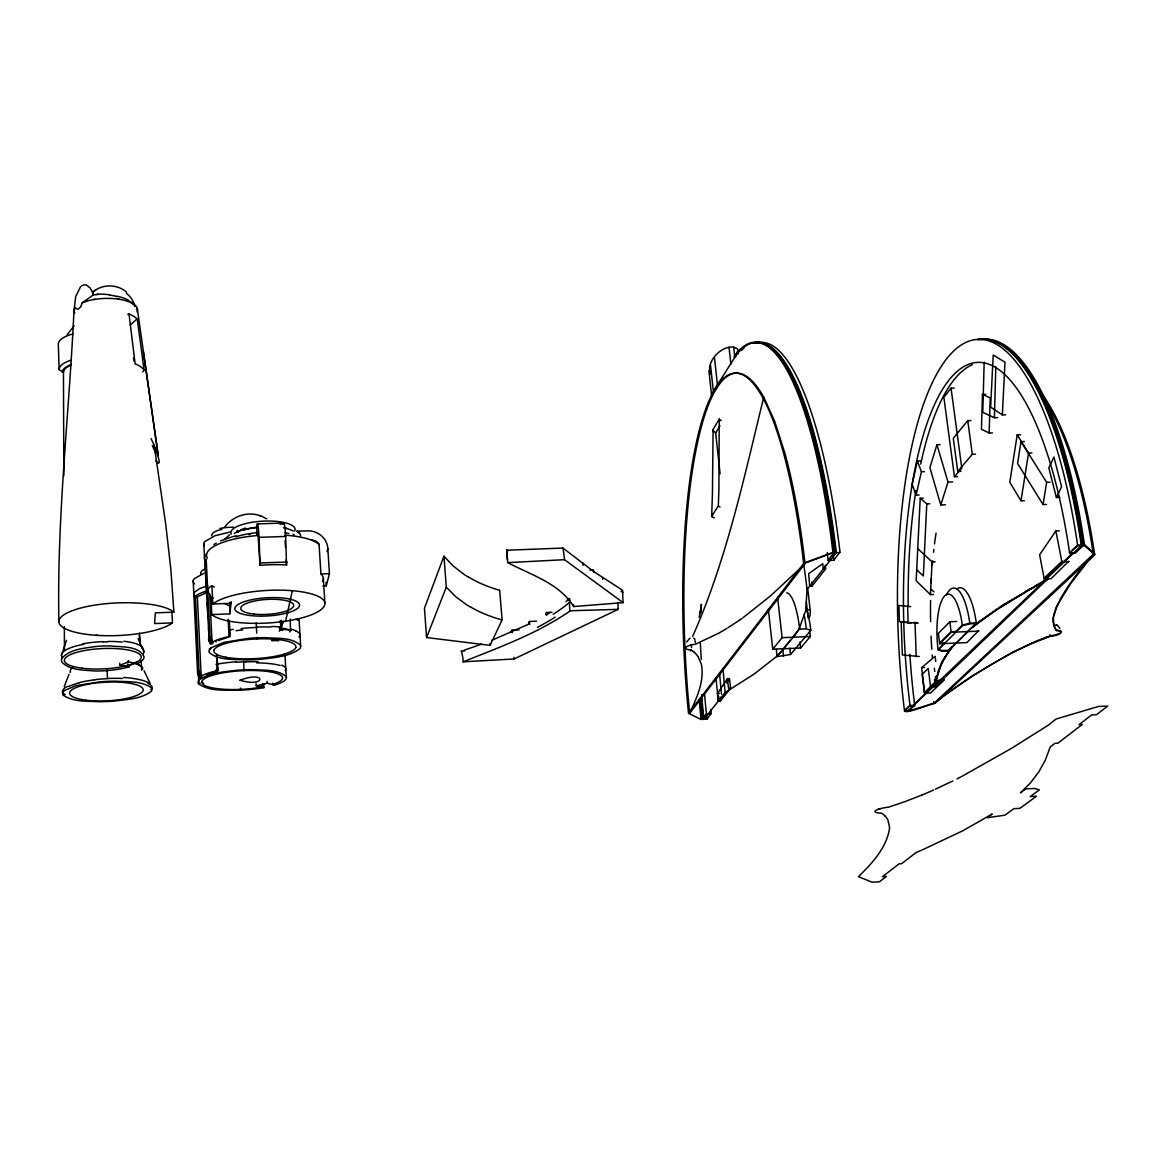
<?xml version="1.0" encoding="UTF-8"?>
<svg xmlns="http://www.w3.org/2000/svg" width="1166" height="1166" viewBox="0 0 1166 1166"><rect width="100%" height="100%" fill="white"/><g stroke="black" fill="none" stroke-linecap="round" stroke-linejoin="round"><path stroke-width="1.5" d="M711.814 396.309L715.837 387.404L734.813 357.262L733.706 347.176C720.865 345.18 705.007 362.888 710.866 374.257M712.441 493.67L713.096 429.496M712.441 493.918L711.654 516.553L714.219 517.806M889.614 827.787L887.836 819.742M984.162 362.028L982.792 412.341L994.379 417.734L997.673 417.647M985.707 394.312L982.457 394.4L981.451 429.219L989.162 432.994L992.426 432.892M989.162 432.994L990.182 397.883L982.457 394.4M994.379 417.734L995.808 366.824M506.7 550.235L562.945 548.064L594.471 572.127L622.571 590.229L622.761 594.529A34.033 9.095 79.3 0 0 622.921 600.096L623.11 602.633L573.657 606.553C559.52 583.277 530.574 574.765 507.706 562.624L564.504 559.695L623.11 602.633M716.609 508.595L718.314 506.117L718.912 490.216L719.218 419.09L721.142 420.722M889.6 827.962C886.845 847.493 871.979 863.554 858.424 876.643L872.081 882.21L879.485 881.744L886.349 876.468L882.443 876.701L899.103 863.817L901.653 863.671L915.806 852.754L920.805 850.568M923.253 498.174L920.222 498.276L916.155 580.77L930.439 594.616L933.5 594.5M920.222 498.276L926.781 503.901L923.341 576.004L916.855 569.883M930.439 594.616L932.071 561.91L917.7 548.545M1002.337 414.907L1005.005 362.232L993.213 355.032L990.634 407.094L1002.337 414.907L1005.66 414.819M73.968 310.681C69.202 414.367 56.697 517.893 58.912 621.828M700.591 613.345L701.393 604.294L700.154 613.418M1047.811 578.875L935.365 686.482L935.875 682.154M1053.452 617.528L1053.612 624.728A222.604 54.904 -8.7 0 0 1054.355 626.958L1054.866 627.629M74.318 309.879L75.047 307.868A31.774 11.966 -1.3 0 0 74.507 313.231M935.875 681.177L924.507 692.677L926.489 692.575L913.051 705.386L910.019 705.532C890.445 720.559 932.625 702.938 934.986 703.389L1094.685 554.681L1084.613 545.499L1077.69 545.775L1069.572 552.873M935.832 682.489L936.371 678.306M936.094 679.836L935.89 682.008L936.021 680.274M214.282 587.066L211.906 585.915A51.202 14.167 27.1 0 0 210.915 596.89L211.818 614.584L229.76 613.884L229.877 602.239M229.76 613.884L231.305 601.773M1024.36 441.535L1020.993 441.637L1017.583 463.485L1043.045 504.543L1046.485 504.426M1020.571 434.787L1017.204 434.874L1009.8 482.287L1020.979 500.797L1024.346 500.695M1020.979 500.797L1028.558 453.035L1017.204 434.874M1043.045 504.543L1046.645 482.316L1020.993 441.637M936.181 680.23L940.598 665.407L948.191 652.173M279.855 524.102L283.382 523.986A19.472 1.472 88.1 0 1 285.655 536.447L286.53 564.956A57.775 16.718 -3.3 0 0 260.033 565.306L259.041 537.337A19.516 1.297 88.1 0 0 256.972 524.846L256.549 527.367A38.216 11.587 -3.2 0 1 258.225 527.207M1053.583 616.77L1056.367 607.807M738.195 353.546L737.582 348.765L733.706 347.176M936.211 680.07L938.717 669.575M700.445 611.742L701.072 608.652L699.134 617.397M272.625 683.101L272.334 684.573L273.514 684.18A35.694 9.182 -3.4 0 0 277.916 682.416A32.619 8.395 -3.4 0 0 282.507 678.379A32.036 8.249 -3.4 0 0 279.607 674.648A37.035 9.517 -3.4 0 0 270.92 671.995A41.539 10.669 -3.4 0 0 256.345 670.581A44.381 11.383 -3.4 0 0 247.6 670.523L243.971 670.639A43.419 11.15 -3.4 0 0 215.914 674.312M1053.627 615.517L1056.585 606.509M936.531 678.452L941.72 662.244L951.922 646.809L948.337 650.322L942.041 650.584L938.032 649.243A43.594 13.161 87.3 0 1 944.504 596.074A43.594 13.161 87.3 0 1 962.052 623.373L962.314 625.238M285.612 621.187L292.331 590.71M280.423 620.662L280.802 627.731L279.301 631.185M262.569 683.757L261.825 687.08M920.44 460.861L917.409 460.949L912.147 484.298L916.097 495.142L919.114 495.04M916.097 495.142L921.402 471.764L917.409 460.949M719.539 383.964A272.771 63.226 87.5 0 1 762.506 395.012L763.745 397.198C743.981 477.885 726.578 560.117 692.648 636.345M327.063 551.62L327.835 548.501A19.399 18.335 10.9 0 0 307.416 530.851L296.82 531.2A9.328 8.803 10 0 1 297.811 531.842A7.885 7.433 10.1 0 1 300.711 535.748M322.822 585.988L326.276 585.857L329.41 573.657L327.835 548.501M940.058 444.596L936.954 444.683L929.9 467.639L940.773 504.922L945.422 504.761M940.773 504.922L948.002 482.054L936.954 444.683M213.976 650.249L214.005 650.191A30.097 8.045 -3.3 0 0 213.888 650.628A33.056 8.832 -3.4 0 0 216.949 654.476M62.41 657.711A52.091 13.875 0.3 0 1 61.39 655.642L66.506 640.338M938.936 669.707L944.402 657.915L951.995 647.363M298.613 619.277L298.802 618.665A26.439 7.331 -2.7 0 1 298.758 618.825L298.467 619.583M468.557 577.214A334.642 100.509 -6.4 0 1 464.17 574.459L453.268 566.049L443.955 556.226L424.439 608.229L426.581 637.54L490.084 645.366L502.094 619.831L499.675 590.2M64.247 686.643L69.027 674.24M426.581 637.54L446.301 587.11L443.955 556.226M528.592 623.548L529.408 621.478L536.608 621.201M545.644 614.613L546.504 612.5L551.941 612.296M295.61 647.713L295.639 647.64A30.025 8.031 -3.5 0 0 295.77 647.276M1056.542 607.399L1059.632 600.986M142.471 669.095L142.514 668.993A27.751 7.258 -2.4 0 0 142.631 668.686L142.66 668.468A25.827 6.719 -3.5 0 0 142.675 668.322L142.573 667.593M1056.76 606.087L1070.14 584.268L1088.811 560.161M546.723 615.459L546.504 612.5M1056.411 497.518L1061.585 486.747L1053.904 457.028L1048.802 467.901L1056.411 497.518L1059.894 497.401M283.732 621.303L281.735 625.399M763.745 397.198L774.676 421.29L784.878 453.137A272.859 63.241 87.5 0 1 803.141 548.035L805.05 563.513L689.674 713.33C696.437 698.361 704.555 681.716 701.48 664.766M511.116 631.797L511.932 630.15L519.089 629.873M229.265 635.193L230.008 633.692L228.696 630.179A46.305 11.223 -2.7 0 1 232.617 629.451L233.317 629.392M1060.025 599.513C1069.747 583.175 1080.824 567.244 1094.597 554.069A267.714 86.459 87.2 0 0 1042.01 394.021M713.315 429.117L718.591 420.11M81.124 306.366L78.224 309.194L75.324 308.276M711.654 516.553L713.344 513.696M719.539 468.892L715.676 432.907L719.932 425.707M718.679 419.979L719.218 419.09M713.475 513.448L716.216 509.178M67.103 334.788L74.128 325.868M787.954 643.457L782.211 650.715M717.454 693.435L727.424 678.641L729.493 678.554L730.601 688.202L720.369 701.043L718.329 701.13L717.454 693.435L719.48 693.333M686.657 641.912L690.01 638.108M726.491 682.985L728.488 680.04M1059.34 530.807L1055.871 530.924L1039.606 554.797L1044.226 578.934L1051.091 578.671L1068.799 561.167M733.953 356.796L734.857 357.073A302.883 72.307 87.4 0 1 834.244 552.086L828.181 560.467L833.879 560.263L839.986 551.882A302.781 72.817 87.4 0 0 756.923 343.008M289.678 631.987L290.932 629.276L291.748 629.465M290.494 630.864L290.232 619.059M948.41 651.852L948.658 651.532A453.472 105.334 -9 0 1 954.065 645.046L961.906 637.642M719.539 383.978L714.598 391.659A272.771 63.226 87.5 0 0 688.1 696.466L689.674 713.33M142.777 371.881L144.103 370.147L137.224 318.784L130.242 324.979M272.946 639.507L272.086 640.63L272.028 639.376M280.131 630.106L280.773 627.002M954.211 388.074L951.048 388.147L943.877 397.344L954.458 476.719L957.607 476.617M704.614 694.586A279.344 66.637 87.5 0 0 706.392 713.534L702.194 718.897A302.883 72.307 87.4 0 1 700.285 698.434M703.885 719.305L725.179 692.502L753.95 674.181L775.463 657.391A476.18 125.709 -3.8 0 0 782.226 650.715M836.343 552.611L807.047 589.486L805.735 610.401L799.293 628.401A481.033 128.318 -3.8 0 1 794.906 635.31L788.741 642.539M825.601 569.037L823.24 569.125L822.788 563.688L808.665 573.628L809.685 586.163L812.002 586.075L825.601 569.037L825.28 565.189M840.059 552.509L832.947 552.742L803.68 563.572L688.523 713.388L701.072 719.451L707.004 719.145L711.187 713.3A279.242 67.103 87.4 0 1 710.794 709.496M224.572 527.221C232.413 516.421 247.352 511.014 260.076 515.707M224.615 539.348L229.513 534.771M809.656 630.587L810.326 636.49L800.619 648.019L772.752 649.2L782.109 637.671L777.576 597.298M970.943 420.562L967.751 420.649L953.292 438.285L957.738 471.443L960.901 471.341M799.672 629.144L806.318 628.868L810.793 630.325L790.563 654.49L777.052 656.618L799.599 628.591A50.094 12.345 87.4 0 0 786.758 592.838M1089.044 559.869L1093.096 555.045M957.738 471.443L972.313 454.303L975.519 454.201M954.458 476.719L961.79 468.105L951.048 388.147M962.329 637.234L969.748 629.713A458.311 107.243 -9.1 0 1 978.157 622.717L978.551 622.411M80.585 286.676L75.703 296.558L73.954 311.089M206.615 554.141L205.478 555.308A35.694 10.625 -3.1 0 0 204.954 559.709M956.732 621.493L949.838 621.784L938.353 633.386L939.694 643.763L966.92 642.597L978.711 630.558M805.05 563.513L801.844 566.705M939.694 643.763L951.208 632.293L978.784 631.127M956.601 589.209A49.497 15.143 87.2 0 1 976.277 622.965L948.41 650.876L942.113 651.153L938.105 649.797L962.373 625.748L969.864 623.81L976.35 623.548L1003.445 604.615L1032.843 587.81M800.78 567.755L770.056 596.292L743.004 617.703M904.554 711.347L910.019 705.532A275.089 86.488 87.2 0 1 955.216 373.164A275.089 86.488 87.2 0 1 1069.572 552.83L1077.588 545.149L1084.511 544.872L1094.597 554.069M944.037 679.603L937.96 680.434L924.565 693.216L922.219 674.283L928.253 668.424L930.657 687.401L936.692 686.585M1044.226 578.934L1061.92 562.027L1068.901 561.764M1081.203 545.018L1081.232 544.988A298.277 94.184 87.2 0 0 977.429 339.612M907.556 711.231L1081.334 545.615M909.874 654.301A274.987 86.925 87.2 0 0 914.683 705.313L909.116 710.604M1083.229 545.571L1075.169 553.252L1069.659 553.456M944.096 680.157L930.628 692.939L924.565 693.216L921.621 667.622L935.147 656.298L935.73 661.341M569.27 598.814L566.035 601.612M127.91 314.514L128.96 313.596L135.154 363.938A36.059 22.62 -25.9 0 1 144.088 370.147M972.561 627.25L995.443 610.43L1028.383 590.331M979.003 622.061L998.621 608.346L1024.652 592.488M93.003 291.996C102.258 283.819 117.212 283.994 126.496 292.039M92.916 292.068L95.86 289.838M934.112 703.258C964.209 680.813 995.662 659.665 1030.088 644.404M741.897 618.505L739.812 619.948M739.652 620.079L727.948 627.76M726.782 628.474L726.622 628.576A377.434 105.275 -4.1 0 1 718.781 633.138L695.548 644.2A11.106 2.871 -5.8 0 0 685.885 647.422A11.106 2.871 -5.8 0 0 691.394 649.987L692.706 650.978M213.786 544.609L216.308 543.079M547.335 614.249L549.23 613.141M1025.497 591.351L1039.941 583.845M81.591 285.859L82.597 285.276M1029.33 589.807L1034.84 586.687M1034.752 586.075L1042.885 581.557L1046.354 578.263L1044.109 578.351L1061.803 561.429L1064.092 561.356L1073.157 552.699L1069.572 552.83M1035.51 586.309L1038.877 584.428M1040.917 583.292L1042.972 582.169M1039.562 584.049L1047.899 579.473M961.994 776.308L1011.709 748.222L1048.351 725.15L1056.032 719.028L1098.372 706.494L1107.7 706.071L1096.477 714.714L1091.624 714.947L1079.118 724.611L1082.208 724.465L1057.926 743.179L1054.924 743.34L1050.231 746.954L1045.319 760.072L1038.862 771.834L1030.467 782.911L1020.483 792.836L1025.745 788.901L1034.257 788.435L1039.372 789.834L1030.248 796.567L1036.457 796.232L1019.958 808.315L1013.852 808.65L1004.975 815.18L987.267 817.701L992.164 814.028L962.81 830.76L921.956 850.058M1012.292 652.319L971.642 676.236L945.378 694.368L934.913 702.865L910.223 710.575L904.495 710.823A298.263 93.834 87.2 0 1 953.613 351.083A298.263 93.834 87.2 0 1 1077.588 545.149L1077.676 545.732M1012.409 652.26L1031.764 643.078M961.017 776.804L958.569 778.057M957.898 778.407L957.024 778.844M952.797 780.972L935.249 789.28M529.116 623.97L491.775 640.309M618.126 609.366L570.378 610.751C537.788 633.444 499.471 647.232 463.194 661.807L514.06 658.979L618.126 609.366L617.995 606.233A34.368 21.192 -83.1 0 1 618.097 602.312M197.36 596.788L201.252 677.752L199.328 677.504L195.451 596.496L197.36 596.788L207.227 592.372M933.281 790.169L933.398 790.111A502.969 111.382 -4.9 0 1 921.781 795.11M1030.54 644.2L1031.298 643.865A205.056 47.66 -8.1 0 1 1040.13 640.207L1043.555 638.866M1032.143 642.903L1032.522 642.743A196.179 45.736 -8 0 1 1042.506 638.677L1045.406 637.583M220.447 540.922L231.364 537.074M214.544 672.243L217.867 670.858L217.124 655.933M921.781 795.11L905.195 801.538M1043.964 638.72L1050.07 636.461A10.946 2.696 -7.6 0 0 1060.623 633.24A10.946 2.696 -7.6 0 0 1056.658 630.675L1054.924 628.139M203.875 573.322L194.168 578.773A34.339 9.969 -3.1 0 0 193.716 582.898L194.562 583.918M1045.479 637.554L1046.47 637.19M803.636 563.251L832.918 552.422L836.313 552.305M1046.718 637.088L1050.129 635.849A10.946 2.696 -7.6 0 0 1060.55 632.672A10.946 2.696 -7.6 0 0 1056.556 630.106M481.5 644.2L464.053 650.249M904.524 801.785L888.681 807.134A14.444 2.857 -6.4 0 0 875.418 810.676A14.444 2.857 -6.4 0 0 881.569 813.183L882.91 814.16M131.598 664.547L128.93 665.32L127.75 664.081M878.464 809.219L880.374 808.636M85.439 301.557L86.678 301.178M463.194 661.807L463.019 659.475A35.155 23.364 -80.6 0 0 461.328 651.153L461.547 651.051M207.694 585.624L199.357 588.743L194.809 592.022A34.382 9.824 -3.1 0 0 194.358 596.088L195.188 597.079M288.57 612.558L287.521 612.879M232.457 536.754L236.596 535.704M229.921 532.046L214.938 535.748L204.793 541.622A35.636 10.771 -3 0 0 204.283 546.067M261.315 687.182L261.126 687.211A42.894 11.062 -3.4 0 1 254.552 688.202A45.27 11.689 -3.4 0 1 240.546 689.383L236.989 689.514A44.629 11.514 -3.4 0 1 228.419 689.485A41.699 10.756 -3.4 0 1 213.917 688.159A37.123 9.561 -3.4 0 1 204.954 685.593A32.109 8.264 -3.4 0 1 201.776 681.877M93.688 299.531L94.912 299.327M93.382 294.809L82.436 302.694A31.774 11.966 -1.3 0 1 119.821 299.37A31.774 11.966 -1.3 0 1 137.02 311.803M236.275 662.244L245.545 661.749M291.165 651.561A32.998 8.818 -3.4 0 0 293.103 643.384A37.487 10.013 -3.4 0 0 284.402 640.513A42.078 11.237 -3.4 0 0 271.299 638.997L269.55 638.924A44.774 11.937 -3.4 0 0 260.586 638.822L253.109 639.128A44.774 11.937 -3.4 0 0 243.942 639.959A42.107 11.237 -3.4 0 0 228.128 642.801A37.531 10.028 -3.4 0 0 218.057 646.445A32.925 8.803 -3.4 0 0 213.976 650.191M253.066 658.717L256.724 658.528A45.008 12.068 -3.4 0 0 265.673 657.711A42.253 11.325 -3.4 0 0 281.195 654.957A37.545 10.042 -3.4 0 0 291.281 651.4M719.961 696.918L720.384 701.014L718.358 701.101L715.909 677.737M706.45 714.058L711.231 713.84M910.092 706.057L914.742 705.838M730.601 688.202L728.531 688.29L727.424 678.641M722.964 695.3L724.961 694.659M918.05 623.154L901.201 622.105L902.338 654.942L919.216 656.516M921.621 667.622L924.638 667.491M910.646 606.641L898.928 605.46L899.38 621.565L911.083 622.921M976.277 622.965L969.791 623.227L962.3 625.165L955.901 631.506L951.135 631.71L939.621 643.195L944.329 642.991L938.105 649.797M782.109 637.671L810.326 636.49M806.668 609.774L810.151 609.629L808.067 591.556A5.976 1.516 87.7 0 0 807.338 588.334M211.906 586.075L212.81 604.017L231.393 603.303M151.143 438.678L154.16 445.31L165.703 524L170.921 570.028L173.88 612.15L155.326 612.864L154.597 623.577L172.481 622.863L171.912 611.975M1081.276 545.309L1084.555 545.192L1094.641 554.375M311.745 539.814L316.686 541.461L319.032 544.026L320.941 573.964L329.41 573.657M589.923 570.072L593.552 569.941L593.742 572.258M932.071 561.91L935.132 561.808M260.455 562.959L287.142 562.012M461.386 651.109L464.578 650.992M257.424 523.898L283.892 523.038M926.781 503.901L929.827 503.814M259.041 537.337L285.655 536.447M948.002 482.054L952.695 481.908M1046.645 482.316L1050.1 482.214M97.288 294.502L98.031 294.473M1028.558 453.035L1031.968 452.933M921.402 471.764L924.449 471.662M72.977 333.942A32.75 11.981 -1.3 0 0 58.3 344.378L59.145 369.651L63.46 372.377A28.654 10.232 -1.4 0 1 71.272 365.075M97.609 635.383L95.874 635.266M278.732 627.556L280.802 627.731M914.086 622.44L917.569 622.731M217.867 670.858L216.41 655.656M118.247 299.137L119.515 299.327M212.139 644.011L210.346 643.734L206.207 559.869M119.719 663.25L119.821 665.116L129.018 666.879L128.93 665.32M128.901 666.865A38.376 10.13 -2.6 0 1 95.321 671.004C84.229 670.013 70.893 670.698 62.264 662.536A52.659 13.948 -2.7 0 1 62.09 658.032C70.295 648.966 84.025 648.354 95.379 646.547A36.787 9.765 -2.6 0 1 110.639 645.935C121.395 647.334 138.812 645.308 144.088 656.895A51.319 13.569 -2.5 0 1 137.428 663.731L128.362 661.807A52.907 14.036 -2.5 0 1 119.836 665.116M115.842 296.441L116.994 296.718M290.436 599.266L291.485 599.528M256.126 683.524L256.228 685.739L260.616 686.789M260.441 686.745L263.968 687.605L263.778 683.946M86.197 285.072L85.657 284.927A4.475 4.096 5 0 0 83.602 284.941M256.228 685.739A50.109 12.972 -3.3 0 0 267.233 683.203L274.476 685.142M291.004 630.165L288.454 629.494A37.706 22.46 -35 0 0 280.919 629.057M261.432 516.203L266.679 518.841M259.814 515.605L261.694 516.305M210.944 596.89L213.247 598.012M224.746 603.565L229.338 605.795M718.314 506.117L720.049 506.962M86.75 285.276L90.117 287.973L93.163 293.147M507.778 550.964L506.656 550.352L507.647 561.91M620.997 591.177L622.804 592.313M136.524 309.165L137.486 309.923L158.168 455.483M715.676 432.907L712.63 430.341M883.537 814.655L884.6 815.602M693.318 651.473L694.411 652.435M213.116 643.034L209.997 636.782M173.807 612.092L173.311 611.684A58.825 16.309 -2.5 0 0 83.617 607.297A58.825 16.309 -2.5 0 0 81.314 633.532A58.825 16.309 -2.5 0 0 172.218 623.067M201.805 676.878L199.007 670.785L197.768 674.298M132.72 303.597L133.172 304.02A24.748 9.27 7.7 0 1 133.769 304.603A24.792 9.343 7.3 0 1 134.79 306.104M931.328 589.34L933.951 591.862M1056.702 624.67L1059.879 628.285M446.301 587.11L455.615 596.598L466.517 604.717A335.808 97.376 -6.4 0 0 470.904 607.355M1056.527 630.529L1055.638 629.334M285.903 676.397C276.794 668.905 263.341 670.537 252.22 669.648A49.701 12.739 -3.4 0 0 235.984 670.348C223.508 672.053 209.501 672.432 199.022 680.142A34.718 8.934 -3.4 0 0 198.541 683.844C210.448 692.065 226.612 689.791 240.415 690.155A48.622 12.549 -3.4 0 0 263.982 687.619M155.646 460.643C164.085 470.408 154.845 447.686 154.16 445.31M697.938 656.473L701.364 664.256M1055.536 629.174L1055.011 628.314M735.192 354.668L735.761 356.228M257.948 532.498L260.033 565.306M1054.764 627.439L1053.16 621.769A343.708 83.996 -9.2 0 1 1053.496 616.26M144.045 670.683L150.195 683.538M155.195 451.956L152.28 445.631M198.847 676.222L198.453 675.391M138.171 638.662L143.87 651.736A52.499 13.934 -5.2 0 1 142.937 654.388M70.441 672.053L70.31 671.412A25.9 6.777 -1.8 0 1 70.31 671.222L70.324 671.018A27.809 7.258 -2.9 0 1 70.426 670.698L70.412 670.654A29.5 8.016 -0.5 0 1 72.03 668.103M216.861 664.62L217.401 667.331A41.743 23.874 -81.2 0 1 215.419 671.368L215.04 672.039A37.691 9.722 -3.4 0 0 207.082 674.604M694.499 638.516L694.834 639.697M74.624 312.954L74.362 311.818M695.067 640.834L695.3 642.466M1055.871 530.924L1061.92 562.027M256.622 527.702L257.205 534.946L257.438 533.532A45.926 13.803 -3.2 0 0 256.826 533.591M203.773 543.881L209.268 641.781L208.568 627.541M1093.271 554.112L1091.726 544.143A267.786 86.371 87.2 0 0 1046.704 402.911M1093.3 554.229L933.864 703.448L933.645 701.67M1083.229 545.542L1083.156 544.988A298.161 94.329 87.2 0 0 980.417 339.481M143.389 351.636L158.066 454.084M967.751 420.649L972.313 454.303M133.507 357.816L133.944 361.023M969.835 623.519L969.791 623.271A49.511 15.041 87.2 0 0 946.428 594.952M949.838 621.784L951.208 632.293M1049.998 634.698L1050.1 635.528M934.33 668.147L934.753 671.499M935.409 676.528L936.05 681.556M208.452 639.974L208.962 637.991A36.19 9.926 -0.6 0 1 209.909 636.782M833.879 560.263L833.807 559.622A279.242 67.103 87.4 0 0 833.136 554.185M828.181 560.467L828.108 559.84A279.344 66.637 87.5 0 0 827.219 552.597M806.26 628.387L806.245 628.314A50.065 12.447 87.4 0 0 804.117 614.861M810.793 630.208L810.734 629.771A44.046 11.048 87.4 0 0 805.779 607.02M806.391 602.224L808.227 618.184M790.563 654.388L790.315 652.144M799.934 642.043L800.619 648.019M783.494 656.341L783.435 655.773A50.065 12.447 87.4 0 1 782.823 649.185M777.052 656.618L776.993 656.05A50.094 12.345 87.4 0 1 776.381 649.462M768.336 609.337L772.752 649.2M729.027 347.279L730.878 364.142M714.51 357.802L717.425 384.838M710.517 365.06L713.403 391.849M719.582 469.271L720.063 473.833M708.913 370.526L711.639 396.163M707.004 719.145L706.946 718.606A302.781 72.817 87.4 0 1 706.538 714.525M573.657 606.553L573.483 604.775M513.929 657.303L514.06 658.979M529.408 621.478L529.714 624.582M582.898 563.003L583.117 565.35M564.504 559.695L564.329 557.858A43.361 12.607 78.8 0 0 562.945 548.064M511.932 630.15L512.151 632.803M811.682 582.038L812.002 586.075M602.589 577.491L602.735 579.327M489.939 643.559L490.084 645.366M240.444 688.057L240.546 689.383M139.497 633.123L140.401 645.775M139.279 635.397L139.935 644.448M141.101 660.743L141.742 669.794M281.385 620.327L282.085 630.442M267.101 681.338L267.218 683.203M701.247 659.49L700.329 643.034M326.057 582.315L326.276 585.857M323.346 578.409L324.877 603.157M299.05 619.233L300.653 646.081M285.116 540.426L285.51 547.437M286.224 559.709L286.53 564.956M284.912 654.097L286.238 677.315M280.408 620.618L280.51 622.396M256.243 622.644L256.68 633.094M229.338 620.56L230.168 636.709L229.032 636.534L228.142 619.292M209.676 594.077L212.052 642.233M205.522 565.262L205.784 570.713M206.134 577.724L206.994 595.52M207.344 602.633L208.131 618.65M194.941 601.481L195.276 608.696M195.699 617.703L196.486 633.925M196.908 642.67L197.666 658.79M198.118 668.191L198.788 682.066M193.206 580.872L197.608 673.7M107.068 670.056L107.447 678.525A50.051 15.114 -2.8 0 1 122.619 678.466M137.311 661.647L137.384 663.731M128.318 660.422L128.362 661.807M915.048 623.271L916.214 656.647M243.679 661.807L243.956 670.639M256.811 637.481L256.855 638.939M907.658 606.757L908.11 623.052M691.132 645.629L691.117 644.813M63.46 370.001L63.824 475.874M64.349 626.594L64.436 650.191M734.799 356.169A31.861 9.284 -13.8 0 1 734.726 357.087M701.014 718.912A303 72.205 87.5 0 1 699.192 699.527M735.615 354.435A303 72.205 87.5 0 1 832.874 552.101M703.827 718.781A302.941 72.511 87.4 0 1 701.611 694.674M752.799 343.227A302.941 72.511 87.4 0 1 836.27 551.984M688.465 712.834A272.742 63.095 87.5 0 1 718.548 383.731A272.742 63.095 87.5 0 1 803.578 562.959M725.15 692.225A187.711 44.789 87.5 0 1 723.051 668.526M803.899 565.816A187.711 44.789 87.5 0 1 807.018 589.18M721.492 694.105A196.238 46.684 87.5 0 1 719.641 673.7M737.714 351.797A13.103 0.874 -58.5 0 1 735.411 356.461M736.766 352.292A18.146 4.431 -5.1 0 1 737.655 352.759M737.466 352.846A34.747 9.022 -9.5 0 1 738.355 353.692M884.615 815.588A261.082 50.502 -5.4 0 1 887.515 819.188M703.317 719.072A302.956 72.452 87.4 0 1 701.378 698.419M741.401 350.485A302.956 72.452 87.4 0 1 743.893 348.138M752.216 343.227A302.956 72.452 87.4 0 1 835.643 552.32M694.411 652.435A202.578 51.202 -4.8 0 1 697.618 656.021M690.753 651.109A10.13 1.734 87.9 0 1 690.607 649.637M691.584 647.626A10.479 1.516 87.1 0 1 691.496 645.906M693.916 638.064A8.483 3.046 -74.5 0 1 694.003 638.487M59.145 369.651A32.852 11.747 -1.4 0 1 71.141 360.177M62.323 372.391A29.791 10.625 -1.4 0 1 71.461 364.419M61.404 655.117A50.808 13.205 -0.7 0 1 72.219 647.188A42.909 10.028 -2.3 0 1 83.85 644.288M141.902 647.757A52.499 13.875 -5.5 0 1 143.841 651.736M142.704 647.64A48.87 13.117 -6.3 0 0 136.407 643.865A42.967 11.194 -4.6 0 0 123.8 641.271M108.001 641.46A38.012 8.818 -2.7 0 1 122.168 642.043M102.929 641.956A36.35 8.322 -2.5 0 1 107.753 641.839M82.611 643.851A37.72 8.832 -2.5 0 1 102.929 641.621M136.961 661.574A37.778 22.912 28.4 0 1 131.569 664.518M82.072 302.752A8.249 4.358 -67.4 0 1 81.11 305.667M128.333 300.551A24.661 9.168 8.1 0 1 132.909 303.597M117.387 296.237A24.34 8.658 9.2 0 1 128.42 300.158M110.1 295.158A23.961 7.215 10.4 0 1 115.973 296.251M109.764 294.867A23.611 6.559 10.4 0 0 103.045 294.167A23.291 5.641 9.7 0 0 97.478 294.211M95.874 294.502A23.189 5.232 9.2 0 1 97.172 294.444M93.615 294.881A23.145 5.058 8.7 0 1 96.239 294.648M92.333 291.952A18.467 1.487 88.9 0 1 92.814 293.03M92.872 292.579A17.038 0.772 -85.2 0 1 92.886 295.333M126.219 293.118A25.565 23.582 5.8 0 1 134.935 306.425M128.479 313.989A32.619 17.519 -13.5 0 1 136.947 318.901M65.107 694.601A36.365 9.153 -4.8 0 1 62.949 692.895M62.789 692.91A34.776 8.847 -5 0 1 62.483 691.744A36.088 9.182 -4.7 0 1 67.424 686.439M68.517 686.526A41.072 10.581 -4.7 0 1 78.822 682.97M78.37 682.853A46.655 13.307 -3.2 0 1 94.475 679.851M94.359 679.734A50.051 14.866 -2.8 0 1 107.447 678.656M142.092 669.109A29.471 7.346 -4.8 0 1 141.421 669.838M139.016 665.305A29.237 7.623 -2.2 0 1 142.31 667.622M132.137 663.002A32.663 8.526 -3.5 0 1 139.731 665.188M123.669 677.461A46.64 14.648 -3.1 0 1 138.579 679.443M138.841 679.443A41.014 11.806 -2.5 0 1 149.044 683.014M147.849 683.232A36.263 9.372 -0.6 0 1 151.813 686.643M151.624 686.643A34.659 8.862 -0.4 0 1 151.915 687.823A35.986 9.197 -0.7 0 1 150.91 689.645M71.84 668.089A32.677 9.182 -0.6 0 1 72.846 667.389M70.339 672.33A29.296 7.652 -3.1 0 1 70.295 672.112M320.941 573.964A57.775 16.718 -3.3 0 1 322.472 581.572M231.276 534.188A32.152 9.838 -3.2 0 1 263.006 521.158A32.152 9.838 -3.2 0 1 294.619 531.055M236.727 531.973A26.308 8.045 -3.2 0 1 237.543 530.282M234.322 533.445A33.071 10.057 -3.2 0 1 258.371 527.134M283.513 527.863A33.071 10.057 -3.2 0 1 293.176 531.069M212.81 604.017A57.936 16.28 -3.4 0 1 302.49 591.934A57.936 16.28 -3.4 0 1 300.026 618.359A57.936 16.28 -3.4 0 1 211.818 614.584M243.913 529.918A32.167 9.78 -3.2 0 1 258.386 527.323M237.66 532.366A26.308 8.031 -3.2 0 1 245.472 528.023M284.285 527.294A26.308 8.031 -3.2 0 1 286.836 528.475M257.453 533.62A20.332 1.355 88.1 0 1 257.934 532.425M248.97 534.567A45.926 13.803 -3.2 0 1 250.151 534.392M207.344 558.106A57.586 17.213 -3.2 0 1 258.386 535.442M284.81 535.165A57.586 17.213 -3.2 0 1 319.134 544.551M235.824 536.826A41.48 12.505 -3.2 0 1 257.074 532.658M284.97 532.862A41.48 12.505 -3.2 0 1 288.92 533.474M293.045 534.363A41.48 12.505 -3.2 0 1 294.269 534.684M299.618 533.022A38.216 11.587 -3.2 0 0 299.298 532.76A38.114 11.573 -3.2 0 0 296.82 531.2M256.535 627.104A51.333 11.645 -3.2 0 1 271.037 627.002M253.066 658.688A44.264 11.864 -3.4 0 1 225.767 657.289M299.487 636.957A37.181 10.071 -5.6 0 1 299.341 637.161M299.851 635.645A35.534 9.517 -5.8 0 1 299.166 636.957M295.435 630.821A36.889 9.882 -5.5 0 1 299.997 635.63M291.835 629.436A40.416 10.683 -5.4 0 1 295.785 630.733M241.114 628.547A51.333 11.325 -3.2 0 1 256.433 627.425M236.057 630.689A48.753 9.547 -3.5 0 1 242.717 629.902M297.534 618.65A32.298 8.395 22.1 0 1 296.12 619M211.585 535.748A36.773 11.762 9.3 0 1 222.094 529.379M219.849 528.446A47.5 14.386 9.6 0 1 233.404 527.192M205.77 565.758A40.373 11.966 -3.1 0 1 205.318 565.291M206.018 559.869A40.358 11.937 -3.1 0 1 206.601 559.359M218.363 640.673A39.527 10.625 -3.4 0 1 226.787 637.904M215.856 641.912A36.423 9.794 -3.3 0 1 216.278 641.679M229.148 635.441A38.478 22.941 -80 0 1 228.23 637.132M272.057 640.702A42.967 25.579 -35.2 0 1 278.63 640.775M280.321 629.873A28.45 16.922 -35 0 1 285.787 629.596A25.637 15.26 -35 0 1 290.669 630.631M285.291 628.663A38.289 8.803 33.8 0 1 283.892 628.255M271.824 626.448A48.753 11.747 -3.7 0 1 280.117 626.929M297.942 619.627A29.937 8.249 -3.9 0 1 297.243 620.327M225.883 657.245A37.574 10.057 -3.4 0 1 216.876 654.49M210.405 649.564A40.737 10.96 -3.4 0 1 209.414 648.719M210.142 643.734A40.737 10.946 -3.4 0 1 229.119 636.578M245.501 661.851A49.147 10.377 -3.2 0 1 258.254 661.778M256.622 662.871A45.999 9.124 -2.9 0 1 269.477 663.541M269.71 663.6A40.475 9.153 -3.6 0 1 280.117 665.465M281.662 665.159A35.796 9.109 -5.6 0 1 285.626 668.133A34.222 8.803 -5.8 0 1 285.655 669.313M285.787 669.299A35.534 9.153 -5.5 0 1 285.276 670.537M200.771 573.891A35.417 10.115 9.3 0 1 206.251 568.614M195.261 596.482A38.828 11.033 -3.1 0 1 206.98 590.9M215.943 664.314A46.902 10.756 -2.8 0 1 236.1 661.836M195.188 601.933A38.93 11.077 -3.1 0 1 194.737 601.496M198.541 675.391A34.849 9.095 -0.6 0 1 197.797 674.298M203.642 683.32A35.082 9.051 -3.4 0 1 202.578 682.678M216.001 674.342A37.064 9.532 -3.4 0 0 206.018 677.796A32.663 8.41 -3.4 0 0 201.762 681.877M199.138 677.504A39.178 10.1 -3.4 0 1 217.255 670.8M200.158 683.247A39.28 10.144 -3.4 0 1 199.561 682.868M286.195 676.367A36.35 9.357 -3.4 0 1 274.374 685.127M499.383 590.288A242.368 71.957 -5.9 0 1 468.863 577.155M501.803 619.918A243.198 69.698 -5.9 0 1 471.21 607.297M569.883 611.086A32.225 13.074 -88.6 0 1 569.737 598.493M555.205 617.149A491.629 212.125 7.6 0 1 537.395 627.366M569.504 602.385A286.894 114.516 3.2 0 1 553.15 614.263M507.472 559.84A48.972 7.55 88 0 1 506.831 549.9M978.026 339.598A298.263 94.242 87.2 0 1 1081.917 545.28M810.151 609.629A5.99 1.516 87.6 0 1 809.423 617.091M790.315 652.144A44.046 11.048 87.4 0 1 789.965 648.121M980.417 339.554A298.219 94.475 87.2 0 1 1084.511 544.872M934.811 681.95A193.177 60.953 87.2 0 1 934.491 679.297M932.392 657.726A193.177 60.953 87.2 0 1 932.188 655.015M931.794 649.287A193.177 60.953 87.2 0 1 931.08 636.14M930.614 621.565A193.177 60.953 87.2 0 1 930.585 600.577M931.138 582.811A193.177 60.953 87.2 0 1 931.372 578.336M932.29 565.131A193.177 60.953 87.2 0 1 932.654 560.802M933.514 552.276A193.177 60.953 87.2 0 1 933.835 549.463M934.505 543.924A193.177 60.953 87.2 0 1 936.05 533.139M1055.667 625.005A8.76 1.02 77.6 0 1 1055.857 625.544M908.139 606.335A274.987 86.925 87.2 0 1 915.864 490.74M920.717 464.126A274.987 86.925 87.2 0 1 972.327 364.696M240.065 680.215C265.775 688.246 267.16 669.911 240.065 680.215M64.159 690.666L63.212 691.657A35.169 8.934 -2.7 0 0 63.358 695.33C73.706 702.209 87.275 701.028 99.197 701.713A50.692 12.928 -2.7 0 0 115.274 700.999C127.342 699.308 141.013 699.075 151.114 691.482A35.082 8.92 -2.8 0 0 151.376 687.823C141.319 680.609 127.59 681.964 115.784 681.177A50.342 12.753 -2.7 0 0 99.299 681.891L75.528 685.754L64.159 690.666M211.235 647.728L210.069 648.792A36.059 9.634 -3.3 0 0 209.53 652.8C219.135 660.524 233.04 659.082 244.685 659.941A51.989 13.948 -3.4 0 0 261.126 659.256C274.054 657.537 288.41 656.939 299.341 649.083A35.986 9.62 -3.4 0 0 300.318 645.09C291.092 636.986 276.969 638.633 265.469 637.671A51.625 13.759 -3.4 0 0 248.606 638.356L223.712 642.437L211.235 647.728M82.028 668.176A38.463 10.173 -2.6 0 0 141.188 657.595A38.463 10.173 -2.6 0 0 85.176 650.424A38.463 10.173 -2.6 0 0 82.028 668.176M85.599 700.139A36.802 9.343 -2.7 0 0 143.068 690.607A36.802 9.343 -2.7 0 0 90.598 683.757A36.802 9.343 -2.7 0 0 85.599 700.139M254.275 614.118A26.526 7.462 -3.4 0 0 293.686 605.373A26.526 7.462 -3.4 0 0 253.634 601.219A26.526 7.462 -3.4 0 0 254.275 614.118M249.203 615.429A32.429 9.109 -3.4 0 0 299.487 605.722A32.429 9.109 -3.4 0 0 252.862 599.47A32.429 9.109 -3.4 0 0 249.203 615.429"/></g></svg>
